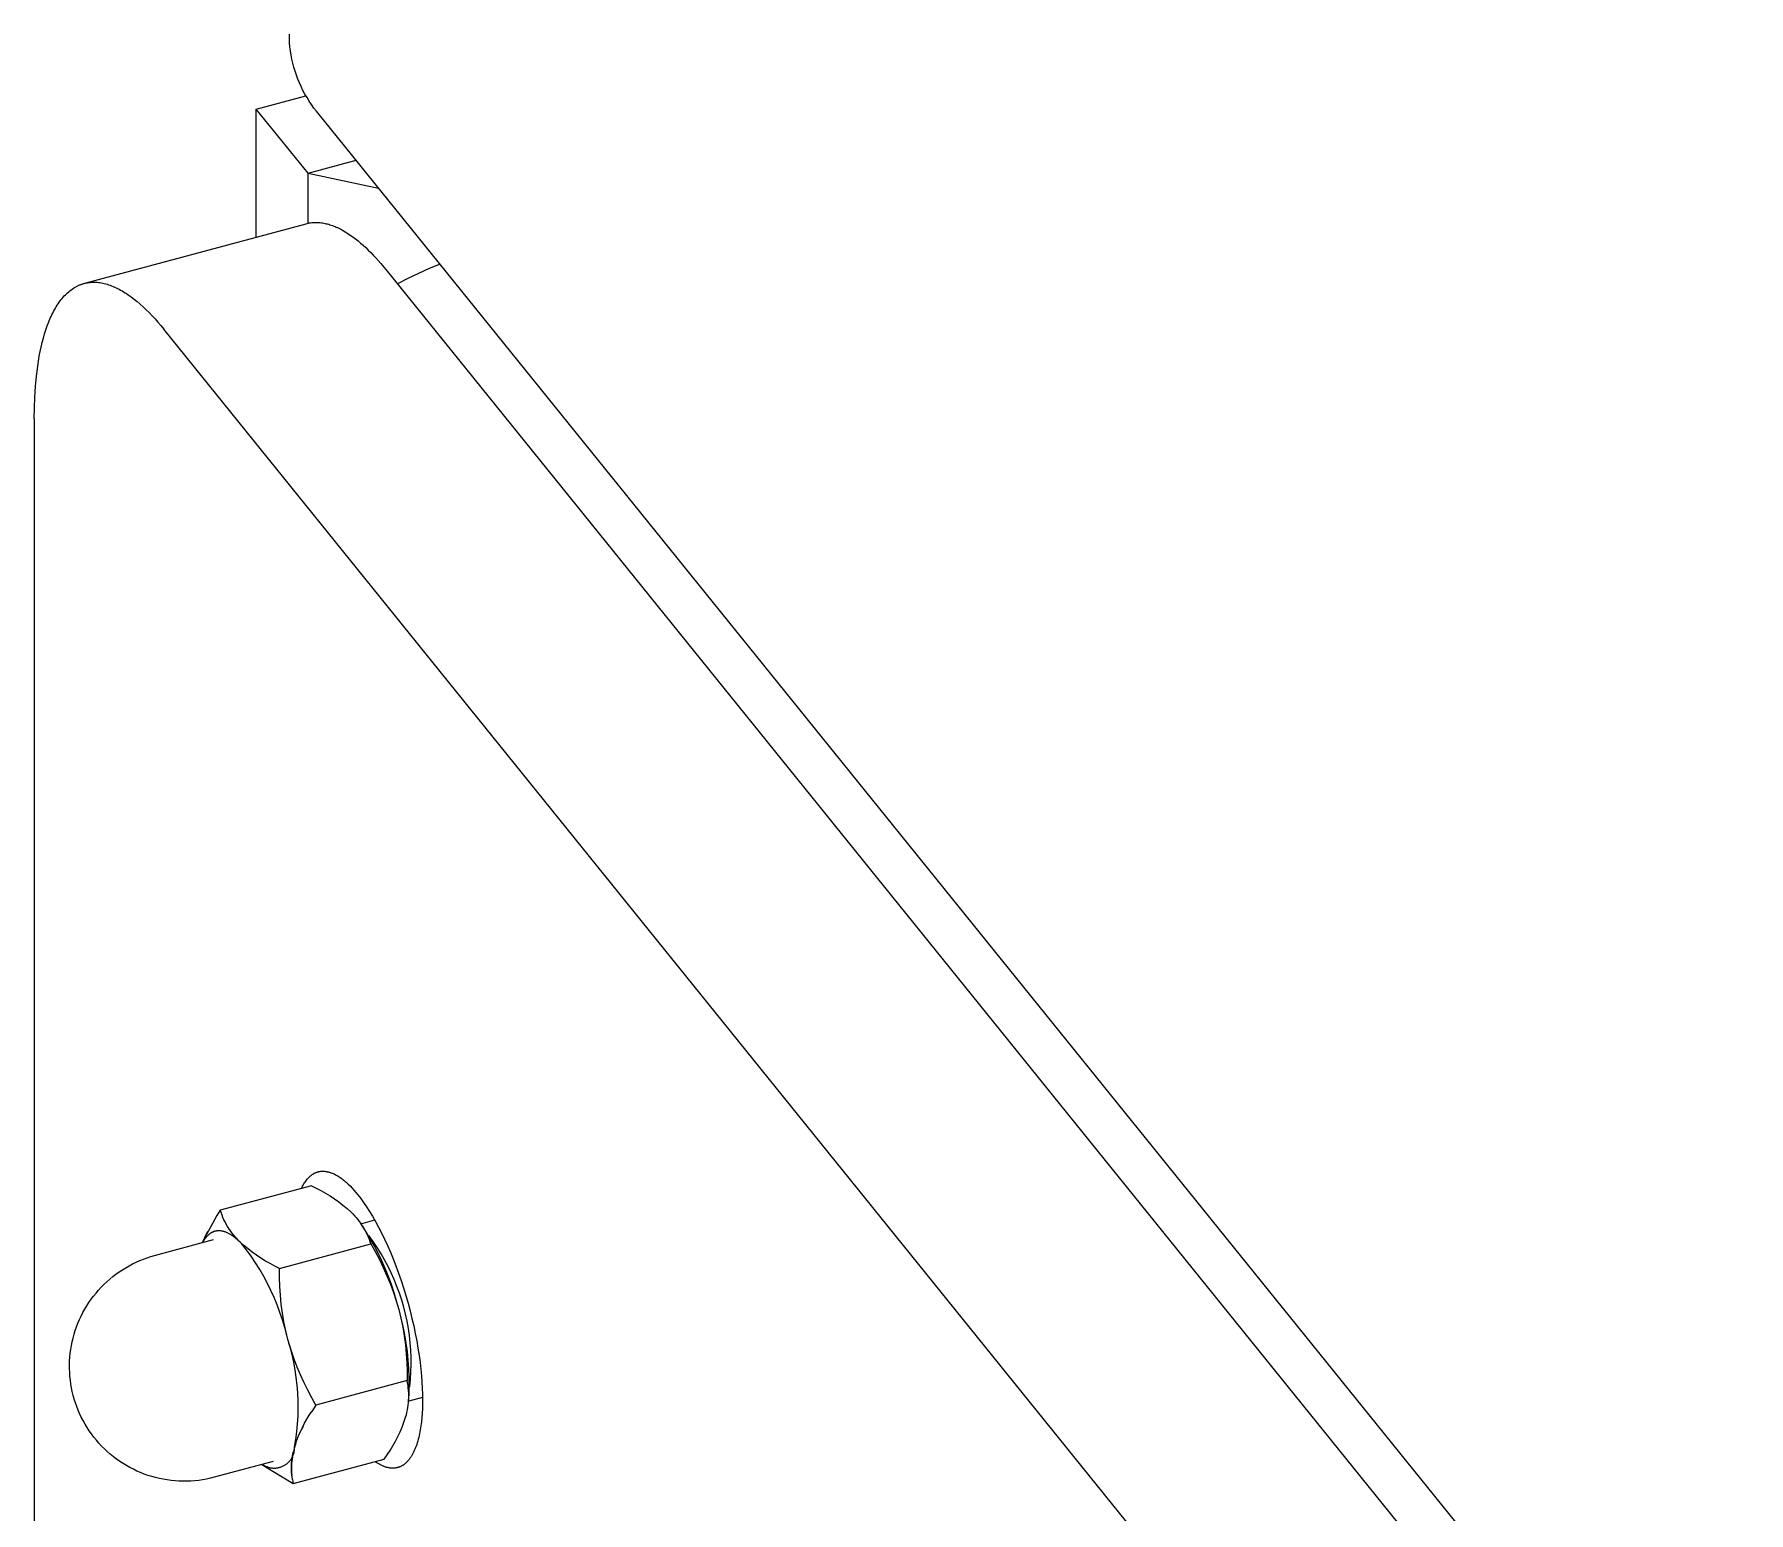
# Model space of a CAD drawing. Header units: millimetres. Extents: x -427 to 4679, y -324 to 2971.
# Drawn here: x 2586.4 to 2642.4, y 1489.4 to 1537.7 of the extents above; entities that cross this region are included whole.
import ezdxf

# ---------------------------------------------------------------- set-up
doc = ezdxf.new("R2010")
doc.units = ezdxf.units.MM
doc.layers.add('ZANO_R', color=7, linetype='Continuous', lineweight=0)

msp = doc.modelspace()

# ---------------------------------------------------------------- linework, layer by layer
at = {"layer": 'ZANO_R'}
for p, q in [((2594.725, 1537.58), (2594.722, 1537.716)), ((2594.731, 1537.444), (2594.725, 1537.58)), ((2594.743, 1537.309), (2594.731, 1537.444)), ((2594.759, 1537.174), (2594.743, 1537.309)), ((2594.78, 1537.039), (2594.759, 1537.174)), ((2594.805, 1536.906), (2594.78, 1537.039)), ((2594.835, 1536.773), (2594.805, 1536.906)), ((2594.869, 1536.642), (2594.835, 1536.773)), ((2594.908, 1536.512), (2594.869, 1536.642)), ((2594.951, 1536.383), (2594.908, 1536.512)), ((2594.998, 1536.255), (2594.951, 1536.383)), ((2595.05, 1536.13), (2594.998, 1536.255)), ((2595.106, 1536.006), (2595.05, 1536.13)), ((2595.166, 1535.884), (2595.106, 1536.006)), ((2595.23, 1535.764), (2595.166, 1535.884)), ((2595.299, 1535.647), (2595.23, 1535.764)), ((2593.643, 1535.274), (2595.262, 1535.709)), ((2595.334, 1533.181), (2593.643, 1535.274)), ((2593.643, 1531.094), (2593.643, 1535.274)), ((2595.371, 1535.532), (2595.299, 1535.647)), ((2595.447, 1535.419), (2595.371, 1535.532)), ((2595.527, 1535.309), (2595.447, 1535.419)), ((2595.61, 1535.202), (2595.527, 1535.309)), ((2782.472, 1303.843), (2595.61, 1535.202)), ((2595.334, 1533.181), (2596.903, 1533.602)), ((2595.334, 1533.181), (2597.634, 1532.697)), ((2595.334, 1531.548), (2595.334, 1533.181)), ((2588.041, 1529.586), (2595.27, 1531.532)), ((2595.27, 1531.532), (2595.307, 1531.541)), ((2595.307, 1531.541), (2595.344, 1531.55)), ((2595.344, 1531.55), (2595.381, 1531.556)), ((2595.381, 1531.556), (2595.418, 1531.562)), ((2595.418, 1531.562), (2595.456, 1531.567)), ((2595.456, 1531.567), (2595.494, 1531.57)), ((2595.494, 1531.57), (2595.533, 1531.573)), ((2595.533, 1531.573), (2595.571, 1531.574)), ((2595.571, 1531.574), (2595.61, 1531.574)), ((2595.61, 1531.574), (2595.649, 1531.572)), ((2595.649, 1531.572), (2595.688, 1531.57)), ((2595.688, 1531.57), (2595.728, 1531.567)), ((2595.728, 1531.567), (2595.767, 1531.562)), ((2595.767, 1531.562), (2595.807, 1531.556)), ((2595.807, 1531.556), (2595.847, 1531.549)), ((2595.847, 1531.549), (2595.887, 1531.541)), ((2595.887, 1531.541), (2595.927, 1531.532)), ((2595.927, 1531.532), (2595.968, 1531.522)), ((2595.968, 1531.522), (2596.008, 1531.511)), ((2596.008, 1531.511), (2596.049, 1531.499)), ((2596.049, 1531.499), (2596.09, 1531.485)), ((2596.09, 1531.485), (2596.131, 1531.471)), ((2596.131, 1531.471), (2596.172, 1531.455)), ((2596.172, 1531.455), (2596.214, 1531.438)), ((2596.214, 1531.438), (2596.255, 1531.421)), ((2596.255, 1531.421), (2596.296, 1531.402)), ((2596.296, 1531.402), (2596.338, 1531.382)), ((2596.338, 1531.382), (2596.38, 1531.361)), ((2596.38, 1531.361), (2596.421, 1531.34)), ((2596.421, 1531.34), (2596.463, 1531.317)), ((2596.463, 1531.317), (2596.547, 1531.269)), ((2596.547, 1531.269), (2596.63, 1531.216)), ((2596.63, 1531.216), (2596.714, 1531.16)), ((2596.714, 1531.16), (2596.798, 1531.101)), ((2596.798, 1531.101), (2596.882, 1531.037)), ((2596.882, 1531.037), (2596.966, 1530.971)), ((2596.966, 1530.971), (2597.05, 1530.901)), ((2597.05, 1530.901), (2597.133, 1530.828)), ((2597.133, 1530.828), (2597.217, 1530.751)), ((2597.217, 1530.751), (2597.3, 1530.672)), ((2597.3, 1530.672), (2597.383, 1530.589)), ((2597.383, 1530.589), (2597.465, 1530.504)), ((2597.465, 1530.504), (2597.547, 1530.417)), ((2597.547, 1530.417), (2597.709, 1530.233)), ((2597.709, 1530.233), (2597.869, 1530.041)), ((2599.645, 1530.207), (2599.289, 1530.064)), ((2588.106, 1529.6), (2588.128, 1529.604)), ((2588.128, 1529.604), (2588.15, 1529.608)), ((2588.15, 1529.608), (2588.172, 1529.611)), ((2588.172, 1529.611), (2588.194, 1529.614)), ((2588.194, 1529.614), (2588.216, 1529.616)), ((2588.216, 1529.616), (2588.239, 1529.618)), ((2588.239, 1529.618), (2588.261, 1529.619)), ((2588.261, 1529.619), (2588.284, 1529.621)), ((2588.284, 1529.621), (2588.306, 1529.621)), ((2588.306, 1529.621), (2588.329, 1529.622)), ((2588.329, 1529.622), (2588.352, 1529.622)), ((2588.352, 1529.622), (2588.398, 1529.62)), ((2588.398, 1529.62), (2588.444, 1529.618)), ((2588.444, 1529.618), (2588.49, 1529.613)), ((2588.49, 1529.613), (2588.537, 1529.607)), ((2588.537, 1529.607), (2588.584, 1529.6)), ((2597.869, 1530.041), (2779.595, 1305.04)), ((2598.593, 1529.743), (2598.253, 1529.566)), ((2598.939, 1529.909), (2598.593, 1529.743)), ((2599.289, 1530.064), (2598.939, 1529.909)), ((2587.237, 1529.008), (2587.27, 1529.051)), ((2587.27, 1529.051), (2587.304, 1529.093)), ((2587.304, 1529.093), (2587.338, 1529.133)), ((2587.338, 1529.133), (2587.373, 1529.171)), ((2587.373, 1529.171), (2587.408, 1529.208)), ((2587.408, 1529.208), (2587.444, 1529.244)), ((2587.444, 1529.244), (2587.48, 1529.278)), ((2587.48, 1529.278), (2587.517, 1529.31)), ((2587.517, 1529.31), (2587.554, 1529.341)), ((2587.554, 1529.341), (2587.592, 1529.37)), ((2587.592, 1529.37), (2587.631, 1529.398)), ((2587.631, 1529.398), (2587.67, 1529.424)), ((2587.67, 1529.424), (2587.709, 1529.448)), ((2587.709, 1529.448), (2587.729, 1529.46)), ((2587.729, 1529.46), (2587.749, 1529.471)), ((2587.749, 1529.471), (2587.769, 1529.482)), ((2587.769, 1529.482), (2587.789, 1529.492)), ((2587.789, 1529.492), (2587.81, 1529.502)), ((2587.81, 1529.502), (2587.83, 1529.512)), ((2587.83, 1529.512), (2587.851, 1529.521)), ((2587.851, 1529.521), (2587.871, 1529.53)), ((2587.871, 1529.53), (2587.892, 1529.538)), ((2587.892, 1529.538), (2587.913, 1529.546)), ((2587.913, 1529.546), (2587.934, 1529.554)), ((2587.934, 1529.554), (2587.955, 1529.561)), ((2587.955, 1529.561), (2587.976, 1529.568)), ((2587.976, 1529.568), (2587.998, 1529.574)), ((2587.998, 1529.574), (2588.019, 1529.58)), ((2588.019, 1529.58), (2588.041, 1529.586)), ((2588.041, 1529.586), (2588.062, 1529.591)), ((2588.062, 1529.591), (2588.084, 1529.596)), ((2588.084, 1529.596), (2588.106, 1529.6)), ((2588.584, 1529.6), (2588.631, 1529.591)), ((2588.631, 1529.591), (2588.678, 1529.58)), ((2588.678, 1529.58), (2588.726, 1529.568)), ((2588.726, 1529.568), (2588.773, 1529.554)), ((2588.773, 1529.554), (2588.821, 1529.539)), ((2588.821, 1529.539), (2588.869, 1529.523)), ((2588.869, 1529.523), (2588.918, 1529.505)), ((2588.918, 1529.505), (2588.966, 1529.485)), ((2588.966, 1529.485), (2589.015, 1529.464)), ((2589.015, 1529.464), (2589.063, 1529.442)), ((2589.063, 1529.442), (2589.112, 1529.418)), ((2589.112, 1529.418), (2589.161, 1529.393)), ((2589.161, 1529.393), (2589.21, 1529.366)), ((2589.21, 1529.366), (2589.259, 1529.338)), ((2589.259, 1529.338), (2589.308, 1529.309)), ((2589.308, 1529.309), (2589.358, 1529.279)), ((2589.358, 1529.279), (2589.407, 1529.247)), ((2589.407, 1529.247), (2589.456, 1529.214)), ((2589.456, 1529.214), (2589.555, 1529.144)), ((2589.555, 1529.144), (2589.653, 1529.069)), ((2589.653, 1529.069), (2589.752, 1528.989)), ((2586.915, 1528.442), (2586.941, 1528.5)), ((2586.941, 1528.5), (2586.968, 1528.557)), ((2586.968, 1528.557), (2586.996, 1528.613)), ((2586.996, 1528.613), (2587.024, 1528.667)), ((2587.024, 1528.667), (2587.052, 1528.72)), ((2587.052, 1528.72), (2587.082, 1528.772)), ((2587.082, 1528.772), (2587.112, 1528.822)), ((2587.112, 1528.822), (2587.142, 1528.871)), ((2587.142, 1528.871), (2587.173, 1528.918)), ((2587.173, 1528.918), (2587.205, 1528.964)), ((2587.205, 1528.964), (2587.237, 1529.008)), ((2589.752, 1528.989), (2589.85, 1528.905)), ((2589.85, 1528.905), (2589.948, 1528.816)), ((2589.948, 1528.816), (2590.046, 1528.724)), ((2590.046, 1528.724), (2590.143, 1528.627)), ((2590.143, 1528.627), (2590.239, 1528.526)), ((2590.239, 1528.526), (2590.335, 1528.422)), ((2586.69, 1527.795), (2586.729, 1527.933)), ((2586.729, 1527.933), (2586.772, 1528.067)), ((2586.772, 1528.067), (2586.817, 1528.197)), ((2586.817, 1528.197), (2586.865, 1528.322)), ((2586.865, 1528.322), (2586.915, 1528.442)), ((2590.335, 1528.422), (2590.431, 1528.314)), ((2590.431, 1528.314), (2590.525, 1528.203)), ((2590.525, 1528.203), (2590.619, 1528.089)), ((2772.345, 1303.088), (2590.619, 1528.089)), ((2586.585, 1527.355), (2586.618, 1527.505)), ((2586.618, 1527.505), (2586.652, 1527.652)), ((2586.652, 1527.652), (2586.69, 1527.795)), ((2586.463, 1526.555), (2586.505, 1526.884)), ((2586.505, 1526.884), (2586.529, 1527.044)), ((2586.529, 1527.044), (2586.556, 1527.201)), ((2586.556, 1527.201), (2586.585, 1527.355)), ((2586.432, 1526.216), (2586.463, 1526.555)), ((2586.397, 1525.515), (2586.41, 1525.869)), ((2586.41, 1525.869), (2586.432, 1526.216)), ((2586.393, 1525.157), (2586.397, 1525.515)), ((2586.393, 1525.157), (2586.393, 1203.457)), ((2595.469, 1500.485), (2595.482, 1500.494)), ((2595.482, 1500.494), (2595.495, 1500.502)), ((2595.495, 1500.502), (2595.508, 1500.51)), ((2595.508, 1500.51), (2595.521, 1500.518)), ((2595.521, 1500.518), (2595.535, 1500.525)), ((2595.535, 1500.525), (2595.548, 1500.532)), ((2595.548, 1500.532), (2595.562, 1500.538)), ((2595.562, 1500.538), (2595.575, 1500.544)), ((2595.575, 1500.544), (2595.589, 1500.55)), ((2595.589, 1500.55), (2595.603, 1500.555)), ((2595.603, 1500.555), (2595.617, 1500.561)), ((2595.617, 1500.561), (2595.631, 1500.565)), ((2595.631, 1500.565), (2595.645, 1500.57)), ((2595.645, 1500.57), (2595.659, 1500.574)), ((2595.659, 1500.574), (2595.674, 1500.577)), ((2595.674, 1500.577), (2595.688, 1500.58)), ((2595.688, 1500.58), (2595.703, 1500.583)), ((2595.703, 1500.583), (2595.717, 1500.586)), ((2595.717, 1500.586), (2595.732, 1500.588)), ((2595.732, 1500.588), (2595.747, 1500.59)), ((2595.747, 1500.59), (2595.761, 1500.592)), ((2595.761, 1500.592), (2595.776, 1500.593)), ((2595.776, 1500.593), (2595.791, 1500.594)), ((2595.791, 1500.594), (2595.806, 1500.594)), ((2595.806, 1500.594), (2595.821, 1500.594)), ((2595.821, 1500.594), (2595.836, 1500.594)), ((2595.836, 1500.594), (2595.852, 1500.593)), ((2595.852, 1500.593), (2595.867, 1500.592)), ((2595.867, 1500.592), (2595.882, 1500.591)), ((2595.882, 1500.591), (2595.898, 1500.589)), ((2595.898, 1500.589), (2595.913, 1500.587)), ((2595.913, 1500.587), (2595.929, 1500.585)), ((2595.929, 1500.585), (2595.944, 1500.582)), ((2595.944, 1500.582), (2595.96, 1500.579)), ((2595.96, 1500.579), (2595.976, 1500.576)), ((2595.976, 1500.576), (2595.991, 1500.572)), ((2595.991, 1500.572), (2596.007, 1500.568)), ((2596.007, 1500.568), (2596.023, 1500.564)), ((2596.023, 1500.564), (2596.039, 1500.559)), ((2596.039, 1500.559), (2596.055, 1500.554)), ((2596.055, 1500.554), (2596.071, 1500.549)), ((2596.071, 1500.549), (2596.087, 1500.543)), ((2596.087, 1500.543), (2596.119, 1500.531)), ((2596.119, 1500.531), (2596.151, 1500.518)), ((2596.151, 1500.518), (2596.183, 1500.503)), ((2596.183, 1500.503), (2596.216, 1500.487)), ((2595.445, 1500.121), (2592.467, 1499.319)), ((2595.119, 1500.033), (2595.137, 1500.071)), ((2595.137, 1500.071), (2595.156, 1500.107)), ((2595.156, 1500.107), (2595.175, 1500.143)), ((2595.175, 1500.143), (2595.194, 1500.177)), ((2595.194, 1500.177), (2595.214, 1500.21)), ((2595.214, 1500.21), (2595.235, 1500.241)), ((2595.235, 1500.241), (2595.256, 1500.272)), ((2595.256, 1500.272), (2595.278, 1500.301)), ((2595.278, 1500.301), (2595.3, 1500.329)), ((2595.3, 1500.329), (2595.311, 1500.342)), ((2595.311, 1500.342), (2595.323, 1500.355)), ((2595.323, 1500.355), (2595.334, 1500.368)), ((2595.334, 1500.368), (2595.346, 1500.38)), ((2595.346, 1500.38), (2595.358, 1500.392)), ((2595.358, 1500.392), (2595.369, 1500.404)), ((2595.369, 1500.404), (2595.381, 1500.415)), ((2595.381, 1500.415), (2595.394, 1500.426)), ((2595.394, 1500.426), (2595.406, 1500.437)), ((2595.406, 1500.437), (2595.418, 1500.447)), ((2595.418, 1500.447), (2595.431, 1500.457)), ((2595.431, 1500.457), (2595.443, 1500.467)), ((2595.443, 1500.467), (2595.456, 1500.476)), ((2595.445, 1500.121), (2595.601, 1500.045)), ((2595.456, 1500.476), (2595.469, 1500.485)), ((2595.601, 1500.045), (2595.754, 1499.964)), ((2595.754, 1499.964), (2595.904, 1499.878)), ((2596.216, 1500.487), (2596.248, 1500.469)), ((2596.248, 1500.469), (2596.281, 1500.451)), ((2596.281, 1500.451), (2596.314, 1500.431)), ((2596.314, 1500.431), (2596.346, 1500.41)), ((2596.346, 1500.41), (2596.379, 1500.388)), ((2596.379, 1500.388), (2596.412, 1500.365)), ((2596.412, 1500.365), (2596.445, 1500.341)), ((2596.445, 1500.341), (2596.477, 1500.316)), ((2596.477, 1500.316), (2596.51, 1500.29)), ((2596.51, 1500.29), (2596.543, 1500.263)), ((2596.543, 1500.263), (2596.575, 1500.234)), ((2596.575, 1500.234), (2596.64, 1500.175)), ((2596.64, 1500.175), (2596.705, 1500.112)), ((2596.705, 1500.112), (2596.769, 1500.045)), ((2596.769, 1500.045), (2596.833, 1499.976)), ((2596.833, 1499.976), (2596.896, 1499.903)), ((2595.904, 1499.878), (2596.051, 1499.786)), ((2596.051, 1499.786), (2596.195, 1499.69)), ((2596.195, 1499.69), (2596.336, 1499.589)), ((2596.336, 1499.589), (2596.473, 1499.483)), ((2596.473, 1499.483), (2596.606, 1499.373)), ((2596.606, 1499.373), (2596.736, 1499.258)), ((2596.896, 1499.903), (2596.958, 1499.828)), ((2596.958, 1499.828), (2597.052, 1499.707)), ((2597.052, 1499.707), (2597.148, 1499.576)), ((2597.148, 1499.576), (2597.245, 1499.435)), ((2597.245, 1499.435), (2597.343, 1499.283)), ((2592.351, 1499.145), (2591.877, 1498.261)), ((2592.467, 1499.319), (2592.352, 1499.144)), ((2592.494, 1499.241), (2592.467, 1499.319)), ((2592.523, 1499.163), (2592.494, 1499.241)), ((2592.554, 1499.086), (2592.523, 1499.163)), ((2592.588, 1499.011), (2592.554, 1499.086)), ((2592.625, 1498.936), (2592.588, 1499.011)), ((2592.664, 1498.863), (2592.625, 1498.936)), ((2592.706, 1498.792), (2592.664, 1498.863)), ((2596.736, 1499.258), (2596.794, 1499.2)), ((2596.794, 1499.2), (2596.851, 1499.14)), ((2596.851, 1499.14), (2596.905, 1499.078)), ((2596.905, 1499.078), (2596.957, 1499.015)), ((2596.957, 1499.015), (2597.007, 1498.949)), ((2597.007, 1498.949), (2597.055, 1498.882)), ((2597.055, 1498.882), (2597.101, 1498.814)), ((2597.209, 1498.651), (2597.056, 1498.885)), ((2597.06, 1498.879), (2597.511, 1499.001)), ((2597.101, 1498.814), (2597.144, 1498.744)), ((2597.343, 1499.283), (2597.441, 1499.122)), ((2597.441, 1499.122), (2597.54, 1498.95)), ((2597.54, 1498.95), (2597.638, 1498.769)), ((2590.319, 1497.841), (2592.249, 1498.361)), ((2591.907, 1498.288), (2591.894, 1498.265)), ((2591.919, 1498.31), (2591.907, 1498.288)), ((2591.932, 1498.332), (2591.919, 1498.31)), ((2591.945, 1498.352), (2591.932, 1498.332)), ((2591.995, 1498.519), (2591.944, 1498.412)), ((2591.959, 1498.372), (2591.945, 1498.352)), ((2591.972, 1498.392), (2591.959, 1498.372)), ((2591.986, 1498.411), (2591.972, 1498.392)), ((2592.001, 1498.429), (2591.986, 1498.411)), ((2592.048, 1498.625), (2591.995, 1498.519)), ((2592.015, 1498.446), (2592.001, 1498.429)), ((2592.03, 1498.463), (2592.015, 1498.446)), ((2592.045, 1498.479), (2592.03, 1498.463)), ((2592.061, 1498.495), (2592.045, 1498.479)), ((2592.076, 1498.51), (2592.061, 1498.495)), ((2592.092, 1498.524), (2592.076, 1498.51)), ((2592.108, 1498.537), (2592.092, 1498.524)), ((2592.117, 1498.543), (2592.108, 1498.537)), ((2592.125, 1498.55), (2592.117, 1498.543)), ((2592.133, 1498.556), (2592.125, 1498.55)), ((2592.142, 1498.561), (2592.133, 1498.556)), ((2592.15, 1498.567), (2592.142, 1498.561)), ((2592.159, 1498.572), (2592.15, 1498.567)), ((2592.167, 1498.578), (2592.159, 1498.572)), ((2592.176, 1498.583), (2592.167, 1498.578)), ((2592.185, 1498.588), (2592.176, 1498.583)), ((2592.193, 1498.592), (2592.185, 1498.588)), ((2592.202, 1498.597), (2592.193, 1498.592)), ((2592.211, 1498.601), (2592.202, 1498.597)), ((2592.22, 1498.605), (2592.211, 1498.601)), ((2592.229, 1498.609), (2592.22, 1498.605)), ((2592.238, 1498.613), (2592.229, 1498.609)), ((2592.247, 1498.617), (2592.238, 1498.613)), ((2592.256, 1498.62), (2592.247, 1498.617)), ((2592.265, 1498.623), (2592.256, 1498.62)), ((2592.275, 1498.626), (2592.265, 1498.623)), ((2592.284, 1498.629), (2592.275, 1498.626)), ((2592.293, 1498.632), (2592.284, 1498.629)), ((2592.303, 1498.634), (2592.293, 1498.632)), ((2592.312, 1498.636), (2592.303, 1498.634)), ((2592.322, 1498.638), (2592.312, 1498.636)), ((2592.331, 1498.64), (2592.322, 1498.638)), ((2592.341, 1498.642), (2592.331, 1498.64)), ((2592.351, 1498.643), (2592.341, 1498.642)), ((2592.36, 1498.645), (2592.351, 1498.643)), ((2592.37, 1498.646), (2592.36, 1498.645)), ((2592.38, 1498.647), (2592.37, 1498.646)), ((2592.39, 1498.647), (2592.38, 1498.647)), ((2592.4, 1498.648), (2592.39, 1498.647)), ((2592.41, 1498.648), (2592.4, 1498.648)), ((2592.42, 1498.648), (2592.41, 1498.648)), ((2592.43, 1498.648), (2592.42, 1498.648)), ((2592.44, 1498.648), (2592.43, 1498.648)), ((2592.45, 1498.648), (2592.44, 1498.648)), ((2592.46, 1498.647), (2592.45, 1498.648)), ((2592.47, 1498.646), (2592.46, 1498.647)), ((2592.48, 1498.645), (2592.47, 1498.646)), ((2592.491, 1498.644), (2592.48, 1498.645)), ((2592.501, 1498.642), (2592.491, 1498.644)), ((2592.522, 1498.639), (2592.501, 1498.642)), ((2592.543, 1498.635), (2592.522, 1498.639)), ((2592.564, 1498.63), (2592.543, 1498.635)), ((2592.585, 1498.624), (2592.564, 1498.63)), ((2592.606, 1498.618), (2592.585, 1498.624)), ((2592.627, 1498.611), (2592.606, 1498.618)), ((2592.649, 1498.603), (2592.627, 1498.611)), ((2592.67, 1498.594), (2592.649, 1498.603)), ((2592.692, 1498.585), (2592.67, 1498.594)), ((2592.714, 1498.575), (2592.692, 1498.585)), ((2592.75, 1498.721), (2592.706, 1498.792)), ((2592.735, 1498.564), (2592.714, 1498.575)), ((2592.757, 1498.553), (2592.735, 1498.564)), ((2592.796, 1498.652), (2592.75, 1498.721)), ((2592.779, 1498.541), (2592.757, 1498.553)), ((2592.801, 1498.528), (2592.779, 1498.541)), ((2592.844, 1498.585), (2592.796, 1498.652)), ((2592.823, 1498.514), (2592.801, 1498.528)), ((2592.845, 1498.5), (2592.823, 1498.514)), ((2592.895, 1498.519), (2592.844, 1498.585)), ((2592.867, 1498.485), (2592.845, 1498.5)), ((2592.889, 1498.47), (2592.867, 1498.485)), ((2592.912, 1498.454), (2592.889, 1498.47)), ((2592.948, 1498.456), (2592.895, 1498.519)), ((2592.934, 1498.437), (2592.912, 1498.454)), ((2592.978, 1498.402), (2592.934, 1498.437)), ((2593.003, 1498.394), (2592.948, 1498.456)), ((2593.022, 1498.364), (2592.978, 1498.402)), ((2593.06, 1498.333), (2593.003, 1498.394)), ((2593.067, 1498.324), (2593.022, 1498.364)), ((2593.111, 1498.282), (2593.067, 1498.324)), ((2593.241, 1498.167), (2593.111, 1498.282)), ((2597.144, 1498.744), (2597.185, 1498.673)), ((2597.185, 1498.673), (2597.224, 1498.6)), ((2597.355, 1498.413), (2597.209, 1498.651)), ((2597.224, 1498.6), (2597.26, 1498.527)), ((2597.26, 1498.527), (2597.294, 1498.452)), ((2597.294, 1498.452), (2597.325, 1498.376)), ((2597.457, 1498.299), (2597.318, 1498.492)), ((2597.325, 1498.376), (2597.354, 1498.299)), ((2597.354, 1498.299), (2597.38, 1498.221)), ((2597.492, 1498.17), (2597.355, 1498.413)), ((2597.59, 1498.102), (2597.457, 1498.299)), ((2597.638, 1498.769), (2597.736, 1498.578)), ((2597.736, 1498.578), (2597.833, 1498.378)), ((2597.833, 1498.378), (2597.929, 1498.17)), ((2589.835, 1497.675), (2589.954, 1497.723)), ((2589.954, 1497.723), (2590.074, 1497.766)), ((2590.074, 1497.766), (2590.196, 1497.806)), ((2590.196, 1497.806), (2590.319, 1497.841)), ((2593.322, 1498.025), (2593.164, 1498.229)), ((2593.374, 1498.057), (2593.241, 1498.167)), ((2593.474, 1497.816), (2593.322, 1498.025)), ((2593.511, 1497.951), (2593.374, 1498.057)), ((2593.619, 1497.602), (2593.474, 1497.816)), ((2593.652, 1497.85), (2593.511, 1497.951)), ((2593.796, 1497.754), (2593.652, 1497.85)), ((2593.943, 1497.662), (2593.796, 1497.754)), ((2594.402, 1497.419), (2597.38, 1498.221)), ((2597.38, 1498.221), (2597.525, 1497.967)), ((2597.622, 1497.922), (2597.492, 1498.17)), ((2597.525, 1497.967), (2597.663, 1497.709)), ((2597.716, 1497.901), (2597.59, 1498.102)), ((2597.743, 1497.671), (2597.622, 1497.922)), ((2597.663, 1497.709), (2597.791, 1497.446)), ((2597.834, 1497.695), (2597.716, 1497.901)), ((2597.946, 1497.485), (2597.834, 1497.695)), ((2597.929, 1498.17), (2598.023, 1497.954)), ((2598.023, 1497.954), (2598.115, 1497.731)), ((2598.115, 1497.731), (2598.204, 1497.501)), ((2588.858, 1497.071), (2588.957, 1497.153)), ((2588.957, 1497.153), (2589.058, 1497.231)), ((2589.058, 1497.231), (2589.162, 1497.306)), ((2589.162, 1497.306), (2589.269, 1497.377)), ((2589.269, 1497.377), (2589.378, 1497.444)), ((2589.378, 1497.444), (2589.489, 1497.507)), ((2589.489, 1497.507), (2589.602, 1497.567)), ((2589.602, 1497.567), (2589.718, 1497.623)), ((2589.718, 1497.623), (2589.835, 1497.675)), ((2593.756, 1497.384), (2593.619, 1497.602)), ((2593.886, 1497.16), (2593.756, 1497.384)), ((2594.008, 1496.933), (2593.886, 1497.16)), ((2594.093, 1497.576), (2593.943, 1497.662)), ((2594.247, 1497.495), (2594.093, 1497.576)), ((2594.402, 1497.419), (2594.247, 1497.495)), ((2594.402, 1497.126), (2594.402, 1497.419)), ((2597.855, 1497.415), (2597.743, 1497.671)), ((2597.791, 1497.446), (2597.911, 1497.179)), ((2597.959, 1497.156), (2597.855, 1497.415)), ((2597.911, 1497.179), (2598.021, 1496.908)), ((2598.05, 1497.272), (2597.946, 1497.485)), ((2598.055, 1496.893), (2597.959, 1497.156)), ((2598.147, 1497.055), (2598.05, 1497.272)), ((2598.204, 1497.501), (2598.29, 1497.266)), ((2598.29, 1497.266), (2598.373, 1497.026)), ((2588.329, 1496.516), (2588.409, 1496.616)), ((2588.409, 1496.616), (2588.492, 1496.713)), ((2588.492, 1496.713), (2588.579, 1496.807)), ((2588.579, 1496.807), (2588.669, 1496.898)), ((2588.669, 1496.898), (2588.762, 1496.986)), ((2588.762, 1496.986), (2588.858, 1497.071)), ((2594.122, 1496.701), (2594.008, 1496.933)), ((2594.228, 1496.466), (2594.122, 1496.701)), ((2594.412, 1496.834), (2594.402, 1497.126)), ((2594.431, 1496.542), (2594.412, 1496.834)), ((2598.021, 1496.908), (2598.123, 1496.634)), ((2598.141, 1496.628), (2598.055, 1496.893)), ((2598.123, 1496.634), (2598.215, 1496.357)), ((2598.219, 1496.36), (2598.141, 1496.628)), ((2598.237, 1496.835), (2598.147, 1497.055)), ((2598.318, 1496.612), (2598.237, 1496.835)), ((2598.392, 1496.386), (2598.318, 1496.612)), ((2598.373, 1497.026), (2598.452, 1496.782)), ((2598.452, 1496.782), (2598.528, 1496.536)), ((2587.982, 1495.978), (2588.044, 1496.091)), ((2588.044, 1496.091), (2588.109, 1496.2)), ((2588.109, 1496.2), (2588.179, 1496.308)), ((2588.179, 1496.308), (2588.252, 1496.413)), ((2588.252, 1496.413), (2588.329, 1496.516)), ((2594.326, 1496.227), (2594.228, 1496.466)), ((2594.416, 1495.985), (2594.326, 1496.227)), ((2594.46, 1496.251), (2594.431, 1496.542)), ((2594.499, 1495.961), (2594.46, 1496.251)), ((2598.215, 1496.357), (2598.299, 1496.076)), ((2598.299, 1496.076), (2598.366, 1495.792)), ((2598.458, 1496.158), (2598.392, 1496.386)), ((2598.517, 1495.927), (2598.458, 1496.158)), ((2598.528, 1496.536), (2598.599, 1496.287)), ((2598.599, 1496.287), (2598.665, 1496.038)), ((2598.665, 1496.038), (2598.727, 1495.789)), ((2587.731, 1495.39), (2587.773, 1495.511)), ((2587.773, 1495.511), (2587.819, 1495.63)), ((2587.819, 1495.63), (2587.869, 1495.748)), ((2587.869, 1495.748), (2587.923, 1495.864)), ((2587.923, 1495.864), (2587.982, 1495.978)), ((2594.497, 1495.74), (2594.416, 1495.985)), ((2594.57, 1495.492), (2594.497, 1495.74)), ((2594.547, 1495.672), (2594.499, 1495.961)), ((2594.606, 1495.385), (2594.547, 1495.672)), ((2594.635, 1495.242), (2594.57, 1495.492)), ((2598.366, 1495.792), (2598.424, 1495.505)), ((2598.436, 1495.522), (2598.371, 1495.792)), ((2598.424, 1495.505), (2598.473, 1495.216)), ((2598.493, 1495.251), (2598.436, 1495.522)), ((2598.567, 1495.695), (2598.517, 1495.927)), ((2598.609, 1495.461), (2598.567, 1495.695)), ((2598.643, 1495.226), (2598.609, 1495.461)), ((2598.727, 1495.789), (2598.784, 1495.542)), ((2598.784, 1495.542), (2598.835, 1495.296)), ((2587.585, 1494.775), (2587.606, 1494.9)), ((2587.606, 1494.9), (2587.631, 1495.023)), ((2587.631, 1495.023), (2587.66, 1495.146)), ((2587.66, 1495.146), (2587.693, 1495.268)), ((2587.693, 1495.268), (2587.731, 1495.39)), ((2594.673, 1495.1), (2594.606, 1495.385)), ((2594.745, 1494.857), (2594.673, 1495.1)), ((2594.789, 1494.715), (2594.707, 1494.979)), ((2598.473, 1495.216), (2598.512, 1494.926)), ((2598.541, 1494.978), (2598.493, 1495.251)), ((2598.512, 1494.926), (2598.541, 1494.635)), ((2598.579, 1494.704), (2598.541, 1494.978)), ((2598.669, 1494.99), (2598.643, 1495.226)), ((2598.686, 1494.753), (2598.669, 1494.99)), ((2598.835, 1495.296), (2598.882, 1495.054)), ((2598.882, 1495.054), (2598.923, 1494.815)), ((2587.544, 1494.273), (2587.548, 1494.399)), ((2587.548, 1494.399), (2587.556, 1494.525)), ((2587.556, 1494.525), (2587.569, 1494.65)), ((2587.569, 1494.65), (2587.585, 1494.775)), ((2594.809, 1494.611), (2594.745, 1494.857)), ((2594.88, 1494.454), (2594.789, 1494.715)), ((2594.864, 1494.363), (2594.809, 1494.611)), ((2594.91, 1494.114), (2594.864, 1494.363)), ((2594.979, 1494.196), (2594.88, 1494.454)), ((2598.541, 1494.635), (2598.56, 1494.343)), ((2598.56, 1494.343), (2598.57, 1494.05)), ((2598.608, 1494.428), (2598.579, 1494.704)), ((2598.628, 1494.152), (2598.608, 1494.428)), ((2598.696, 1494.516), (2598.686, 1494.753)), ((2598.697, 1494.278), (2598.696, 1494.516)), ((2598.923, 1494.815), (2598.959, 1494.582)), ((2598.959, 1494.582), (2598.99, 1494.353)), ((2598.99, 1494.353), (2599.015, 1494.131)), ((2587.545, 1494.147), (2587.544, 1494.273)), ((2587.549, 1494.021), (2587.545, 1494.147)), ((2587.558, 1493.895), (2587.549, 1494.021)), ((2587.571, 1493.77), (2587.558, 1493.895)), ((2594.948, 1493.863), (2594.91, 1494.114)), ((2594.977, 1493.611), (2594.948, 1493.863)), ((2595.086, 1493.94), (2594.979, 1494.196)), ((2595.201, 1493.689), (2595.086, 1493.94)), ((2598.57, 1494.05), (2598.57, 1493.758)), ((2598.639, 1493.875), (2598.628, 1494.152)), ((2598.64, 1493.598), (2598.639, 1493.875)), ((2598.652, 1493.567), (2598.675, 1493.804)), ((2598.675, 1493.804), (2598.69, 1494.041)), ((2598.69, 1494.041), (2598.697, 1494.278)), ((2599.015, 1494.131), (2599.036, 1493.915)), ((2599.036, 1493.915), (2599.052, 1493.707)), ((2587.588, 1493.645), (2587.571, 1493.77)), ((2587.61, 1493.521), (2587.588, 1493.645)), ((2587.635, 1493.398), (2587.61, 1493.521)), ((2587.665, 1493.275), (2587.635, 1493.398)), ((2587.699, 1493.154), (2587.665, 1493.275)), ((2594.998, 1493.358), (2594.977, 1493.611)), ((2595.009, 1493.104), (2594.998, 1493.358)), ((2595.324, 1493.44), (2595.201, 1493.689)), ((2595.454, 1493.196), (2595.324, 1493.44)), ((2598.57, 1493.758), (2595.592, 1492.956)), ((2598.585, 1493.679), (2598.57, 1493.758)), ((2598.598, 1493.599), (2598.585, 1493.679)), ((2598.608, 1493.519), (2598.598, 1493.599)), ((2598.616, 1493.439), (2598.608, 1493.519)), ((2598.615, 1493.045), (2598.632, 1493.321)), ((2598.62, 1493.359), (2598.616, 1493.439)), ((2598.623, 1493.278), (2598.62, 1493.359)), ((2598.622, 1493.198), (2598.623, 1493.278)), ((2598.632, 1493.321), (2598.64, 1493.598)), ((2598.648, 1493.55), (2598.652, 1493.567)), ((2599.052, 1493.707), (2599.063, 1493.506)), ((2599.063, 1493.506), (2599.069, 1493.314)), ((2599.069, 1493.314), (2599.071, 1493.129)), ((2587.737, 1493.033), (2587.699, 1493.154)), ((2587.779, 1492.915), (2587.737, 1493.033)), ((2587.824, 1492.797), (2587.779, 1492.915)), ((2587.874, 1492.681), (2587.824, 1492.797)), ((2587.928, 1492.567), (2587.874, 1492.681)), ((2595.006, 1492.596), (2595.012, 1492.85)), ((2595.012, 1492.85), (2595.009, 1493.104)), ((2595.373, 1492.624), (2595.456, 1492.751)), ((2595.592, 1492.956), (2595.454, 1493.196)), ((2595.592, 1492.956), (2595.457, 1492.75)), ((2598.543, 1492.641), (2598.562, 1492.719)), ((2598.562, 1492.719), (2598.579, 1492.798)), ((2598.579, 1492.798), (2598.593, 1492.877)), ((2598.593, 1492.877), (2598.604, 1492.957)), ((2598.604, 1492.957), (2598.613, 1493.037)), ((2598.613, 1493.037), (2598.619, 1493.117)), ((2598.619, 1493.117), (2598.622, 1493.198)), ((2599.071, 1493.207), (2598.62, 1493.086)), ((2599.058, 1492.693), (2599.048, 1492.552)), ((2599.066, 1492.837), (2599.058, 1492.693)), ((2599.07, 1492.982), (2599.066, 1492.837)), ((2599.071, 1493.129), (2599.07, 1492.982)), ((2587.987, 1492.452), (2587.928, 1492.567)), ((2588.05, 1492.34), (2587.987, 1492.452)), ((2588.116, 1492.229), (2588.05, 1492.34)), ((2588.187, 1492.121), (2588.116, 1492.229)), ((2588.261, 1492.015), (2588.187, 1492.121)), ((2594.968, 1492.09), (2594.992, 1492.343)), ((2594.992, 1492.343), (2595.006, 1492.596)), ((2595.026, 1491.953), (2595.087, 1492.092)), ((2595.119, 1492.156), (2595.069, 1492.049)), ((2595.087, 1492.092), (2595.151, 1492.228)), ((2595.173, 1492.262), (2595.119, 1492.156)), ((2595.151, 1492.228), (2595.221, 1492.363)), ((2595.221, 1492.363), (2595.295, 1492.495)), ((2595.295, 1492.495), (2595.373, 1492.624)), ((2598.336, 1492.085), (2598.403, 1492.242)), ((2598.403, 1492.242), (2598.464, 1492.402)), ((2598.464, 1492.402), (2598.521, 1492.564)), ((2598.521, 1492.564), (2598.543, 1492.641)), ((2598.997, 1492.149), (2598.974, 1492.022)), ((2599.018, 1492.28), (2598.997, 1492.149)), ((2599.034, 1492.414), (2599.018, 1492.28)), ((2599.048, 1492.552), (2599.034, 1492.414)), ((2588.338, 1491.912), (2588.261, 1492.015)), ((2588.42, 1491.812), (2588.338, 1491.912)), ((2588.504, 1491.714), (2588.42, 1491.812)), ((2588.592, 1491.62), (2588.504, 1491.714)), ((2588.683, 1491.528), (2588.592, 1491.62)), ((2594.895, 1491.588), (2594.875, 1491.513)), ((2594.894, 1491.518), (2594.895, 1491.542)), ((2594.895, 1491.588), (2594.936, 1491.838)), ((2594.921, 1491.669), (2594.895, 1491.588)), ((2594.896, 1491.565), (2594.895, 1491.588)), ((2594.895, 1491.542), (2594.896, 1491.565)), ((2594.92, 1491.67), (2594.971, 1491.812)), ((2594.936, 1491.838), (2594.968, 1492.09)), ((2594.971, 1491.812), (2595.026, 1491.953)), ((2598.015, 1491.48), (2598.103, 1491.627)), ((2598.103, 1491.627), (2598.185, 1491.777)), ((2598.185, 1491.777), (2598.263, 1491.929)), ((2598.263, 1491.929), (2598.336, 1492.085)), ((2598.844, 1491.568), (2598.824, 1491.518)), ((2598.863, 1491.62), (2598.844, 1491.568)), ((2598.882, 1491.673), (2598.863, 1491.62)), ((2598.899, 1491.728), (2598.882, 1491.673)), ((2598.916, 1491.784), (2598.899, 1491.728)), ((2598.932, 1491.842), (2598.916, 1491.784)), ((2598.946, 1491.901), (2598.932, 1491.842)), ((2598.96, 1491.961), (2598.946, 1491.901)), ((2598.974, 1492.022), (2598.96, 1491.961)), ((2588.778, 1491.44), (2588.683, 1491.528)), ((2588.875, 1491.355), (2588.778, 1491.44)), ((2588.975, 1491.273), (2588.875, 1491.355)), ((2589.078, 1491.195), (2588.975, 1491.273)), ((2589.183, 1491.121), (2589.078, 1491.195)), ((2589.291, 1491.05), (2589.183, 1491.121)), ((2589.401, 1490.983), (2589.291, 1491.05)), ((2589.514, 1490.92), (2589.401, 1490.983)), ((2594.199, 1491.119), (2592.269, 1490.599)), ((2593.827, 1491.019), (2594.847, 1490.394)), ((2593.844, 1491.023), (2593.863, 1491.01)), ((2593.863, 1491.01), (2593.883, 1490.998)), ((2593.883, 1490.998), (2593.903, 1490.986)), ((2593.903, 1490.986), (2593.923, 1490.975)), ((2593.923, 1490.975), (2593.944, 1490.965)), ((2594.524, 1490.97), (2594.544, 1490.98)), ((2594.544, 1490.98), (2594.564, 1490.992)), ((2594.564, 1490.992), (2594.584, 1491.004)), ((2594.584, 1491.004), (2594.604, 1491.016)), ((2594.604, 1491.016), (2594.622, 1491.03)), ((2594.622, 1491.03), (2594.641, 1491.044)), ((2594.641, 1491.044), (2594.659, 1491.058)), ((2594.659, 1491.058), (2594.676, 1491.073)), ((2594.676, 1491.073), (2594.693, 1491.089)), ((2594.693, 1491.089), (2594.709, 1491.105)), ((2594.709, 1491.105), (2594.725, 1491.122)), ((2594.725, 1491.122), (2594.74, 1491.14)), ((2594.74, 1491.14), (2594.755, 1491.158)), ((2594.755, 1491.158), (2594.768, 1491.176)), ((2594.768, 1491.176), (2594.782, 1491.195)), ((2594.782, 1491.195), (2594.794, 1491.214)), ((2594.79, 1490.91), (2594.792, 1490.986)), ((2594.792, 1490.986), (2594.796, 1491.062)), ((2594.795, 1490.972), (2594.793, 1490.897)), ((2594.794, 1491.214), (2594.806, 1491.234)), ((2594.798, 1491.047), (2594.795, 1490.972)), ((2594.796, 1491.062), (2594.802, 1491.138)), ((2594.804, 1491.121), (2594.798, 1491.047)), ((2594.802, 1491.138), (2594.812, 1491.213)), ((2594.813, 1491.196), (2594.804, 1491.121)), ((2594.806, 1491.234), (2594.817, 1491.254)), ((2594.812, 1491.213), (2594.824, 1491.289)), ((2594.823, 1491.27), (2594.813, 1491.196)), ((2594.817, 1491.254), (2594.828, 1491.275)), ((2594.824, 1491.289), (2594.838, 1491.363)), ((2594.828, 1491.275), (2594.838, 1491.296)), ((2594.838, 1491.363), (2594.856, 1491.437)), ((2594.838, 1491.296), (2594.847, 1491.317)), ((2594.847, 1491.317), (2594.855, 1491.339)), ((2594.847, 1490.394), (2597.824, 1491.195)), ((2594.855, 1491.339), (2594.863, 1491.36)), ((2594.875, 1491.513), (2594.856, 1491.437)), ((2594.863, 1491.36), (2594.869, 1491.382)), ((2594.869, 1491.382), (2594.875, 1491.405)), ((2594.875, 1491.405), (2594.881, 1491.427)), ((2594.881, 1491.427), (2594.885, 1491.45)), ((2594.885, 1491.45), (2594.889, 1491.473)), ((2594.889, 1491.473), (2594.892, 1491.496)), ((2594.892, 1491.496), (2594.894, 1491.518)), ((2597.561, 1491.086), (2597.521, 1491.114)), ((2597.602, 1491.06), (2597.561, 1491.086)), ((2597.642, 1491.036), (2597.602, 1491.06)), ((2597.682, 1491.014), (2597.642, 1491.036)), ((2597.702, 1491.003), (2597.682, 1491.014)), ((2597.722, 1490.993), (2597.702, 1491.003)), ((2597.742, 1490.984), (2597.722, 1490.993)), ((2597.762, 1490.975), (2597.742, 1490.984)), ((2597.782, 1490.966), (2597.762, 1490.975)), ((2597.824, 1491.195), (2597.922, 1491.336)), ((2597.922, 1491.336), (2598.015, 1491.48)), ((2598.407, 1490.98), (2598.391, 1490.971)), ((2598.424, 1490.99), (2598.407, 1490.98)), ((2598.44, 1491), (2598.424, 1490.99)), ((2598.456, 1491.011), (2598.44, 1491)), ((2598.471, 1491.022), (2598.456, 1491.011)), ((2598.487, 1491.034), (2598.471, 1491.022)), ((2598.502, 1491.046), (2598.487, 1491.034)), ((2598.517, 1491.059), (2598.502, 1491.046)), ((2598.532, 1491.073), (2598.517, 1491.059)), ((2598.547, 1491.087), (2598.532, 1491.073)), ((2598.562, 1491.101), (2598.547, 1491.087)), ((2598.576, 1491.116), (2598.562, 1491.101)), ((2598.591, 1491.132), (2598.576, 1491.116)), ((2598.605, 1491.148), (2598.591, 1491.132)), ((2598.619, 1491.164), (2598.605, 1491.148)), ((2598.632, 1491.181), (2598.619, 1491.164)), ((2598.646, 1491.199), (2598.632, 1491.181)), ((2598.659, 1491.217), (2598.646, 1491.199)), ((2598.672, 1491.235), (2598.659, 1491.217)), ((2598.685, 1491.254), (2598.672, 1491.235)), ((2598.698, 1491.274), (2598.685, 1491.254)), ((2598.71, 1491.294), (2598.698, 1491.274)), ((2598.735, 1491.335), (2598.71, 1491.294)), ((2598.758, 1491.378), (2598.735, 1491.335)), ((2598.781, 1491.423), (2598.758, 1491.378)), ((2598.803, 1491.47), (2598.781, 1491.423)), ((2598.824, 1491.518), (2598.803, 1491.47)), ((2589.629, 1490.86), (2589.514, 1490.92)), ((2589.745, 1490.805), (2589.629, 1490.86)), ((2589.864, 1490.754), (2589.745, 1490.805)), ((2589.984, 1490.706), (2589.864, 1490.754)), ((2590.106, 1490.663), (2589.984, 1490.706)), ((2590.229, 1490.625), (2590.106, 1490.663)), ((2590.353, 1490.59), (2590.229, 1490.625)), ((2590.479, 1490.56), (2590.353, 1490.59)), ((2590.605, 1490.534), (2590.479, 1490.56)), ((2590.733, 1490.512), (2590.605, 1490.534)), ((2590.861, 1490.495), (2590.733, 1490.512)), ((2590.989, 1490.483), (2590.861, 1490.495)), ((2591.118, 1490.474), (2590.989, 1490.483)), ((2591.247, 1490.471), (2591.118, 1490.474)), ((2591.376, 1490.471), (2591.247, 1490.471)), ((2591.505, 1490.476), (2591.376, 1490.471)), ((2591.634, 1490.486), (2591.505, 1490.476)), ((2591.762, 1490.5), (2591.634, 1490.486)), ((2591.89, 1490.518), (2591.762, 1490.5)), ((2592.017, 1490.541), (2591.89, 1490.518)), ((2592.144, 1490.568), (2592.017, 1490.541)), ((2592.269, 1490.599), (2592.144, 1490.568)), ((2593.944, 1490.965), (2593.965, 1490.956)), ((2593.965, 1490.956), (2593.986, 1490.947)), ((2593.986, 1490.947), (2594.008, 1490.939)), ((2594.008, 1490.939), (2594.03, 1490.932)), ((2594.03, 1490.932), (2594.052, 1490.925)), ((2594.052, 1490.925), (2594.074, 1490.919)), ((2594.074, 1490.919), (2594.097, 1490.914)), ((2594.097, 1490.914), (2594.119, 1490.91)), ((2594.119, 1490.91), (2594.142, 1490.907)), ((2594.142, 1490.907), (2594.165, 1490.904)), ((2594.165, 1490.904), (2594.188, 1490.902)), ((2594.188, 1490.902), (2594.211, 1490.901)), ((2594.211, 1490.901), (2594.234, 1490.901)), ((2594.234, 1490.901), (2594.257, 1490.902)), ((2594.257, 1490.902), (2594.28, 1490.903)), ((2594.28, 1490.903), (2594.303, 1490.905)), ((2594.303, 1490.905), (2594.326, 1490.908)), ((2594.326, 1490.908), (2594.349, 1490.912)), ((2594.349, 1490.912), (2594.372, 1490.917)), ((2594.372, 1490.917), (2594.394, 1490.922)), ((2594.394, 1490.922), (2594.416, 1490.928)), ((2594.416, 1490.928), (2594.438, 1490.935)), ((2594.438, 1490.935), (2594.46, 1490.943)), ((2594.46, 1490.943), (2594.482, 1490.951)), ((2594.482, 1490.951), (2594.503, 1490.96)), ((2594.503, 1490.96), (2594.524, 1490.97)), ((2594.791, 1490.834), (2594.79, 1490.91)), ((2594.795, 1490.758), (2594.791, 1490.834)), ((2594.793, 1490.897), (2594.795, 1490.823)), ((2594.795, 1490.823), (2594.798, 1490.748)), ((2594.801, 1490.682), (2594.795, 1490.758)), ((2594.798, 1490.748), (2594.804, 1490.673)), ((2594.81, 1490.607), (2594.801, 1490.682)), ((2594.821, 1490.532), (2594.81, 1490.607)), ((2594.822, 1490.532), (2594.847, 1490.394)), ((2597.802, 1490.958), (2597.782, 1490.966)), ((2597.821, 1490.95), (2597.802, 1490.958)), ((2597.841, 1490.943), (2597.821, 1490.95)), ((2597.861, 1490.936), (2597.841, 1490.943)), ((2597.88, 1490.93), (2597.861, 1490.936)), ((2597.9, 1490.925), (2597.88, 1490.93)), ((2597.919, 1490.919), (2597.9, 1490.925)), ((2597.939, 1490.915), (2597.919, 1490.919)), ((2597.958, 1490.911), (2597.939, 1490.915)), ((2597.977, 1490.907), (2597.958, 1490.911)), ((2597.997, 1490.904), (2597.977, 1490.907)), ((2598.016, 1490.901), (2597.997, 1490.904)), ((2598.035, 1490.899), (2598.016, 1490.901)), ((2598.054, 1490.898), (2598.035, 1490.899)), ((2598.072, 1490.897), (2598.054, 1490.898)), ((2598.091, 1490.896), (2598.072, 1490.897)), ((2598.11, 1490.896), (2598.091, 1490.896)), ((2598.128, 1490.897), (2598.11, 1490.896)), ((2598.147, 1490.898), (2598.128, 1490.897)), ((2598.165, 1490.9), (2598.147, 1490.898)), ((2598.183, 1490.902), (2598.165, 1490.9)), ((2598.201, 1490.905), (2598.183, 1490.902)), ((2598.219, 1490.908), (2598.201, 1490.905)), ((2598.237, 1490.912), (2598.219, 1490.908)), ((2598.255, 1490.916), (2598.237, 1490.912)), ((2598.272, 1490.921), (2598.255, 1490.916)), ((2598.29, 1490.927), (2598.272, 1490.921)), ((2598.307, 1490.933), (2598.29, 1490.927)), ((2598.324, 1490.939), (2598.307, 1490.933)), ((2598.341, 1490.946), (2598.324, 1490.939)), ((2598.358, 1490.954), (2598.341, 1490.946)), ((2598.375, 1490.962), (2598.358, 1490.954)), ((2598.391, 1490.971), (2598.375, 1490.962))]:
    msp.add_line(p, q, dxfattribs=at)

doc.saveas('drawing.dxf')
